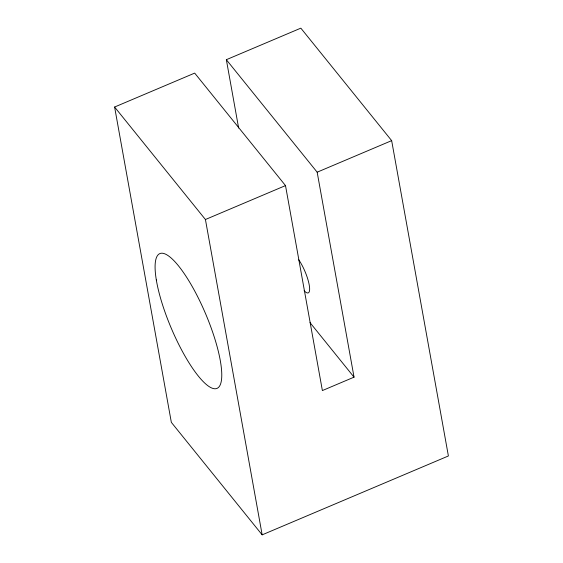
<?xml version="1.0" encoding="UTF-8"?>
<svg xmlns="http://www.w3.org/2000/svg" width="563" height="563" viewBox="0 0 563 563"><rect width="100%" height="100%" fill="white"/><g stroke="black" fill="none" stroke-linecap="round" stroke-linejoin="round"><path stroke-width="0.84" d="M114.606 107.026L194.685 73.106L285.504 185.593L322.381 390.567L354.043 377.154L317.166 172.187L226.347 59.699L300.839 28.15L391.658 140.637L448.394 455.974L262.161 534.85L171.342 422.363L114.606 107.026L205.425 219.514L262.161 534.85M205.425 219.514L285.504 185.593M317.166 172.187L391.658 140.637M310.009 322.62L354.043 377.154M226.347 59.699L238.635 128.026M298.742 259.803A20.915 5.32 67 0 1 309.242 285.068A20.915 5.32 67 0 1 304.119 290.712M156.317 279.938A73.197 18.621 67 0 0 212.195 388.189A73.197 18.621 67 0 0 196.642 294.681A73.197 18.621 67 0 0 156.317 279.938"/></g></svg>
